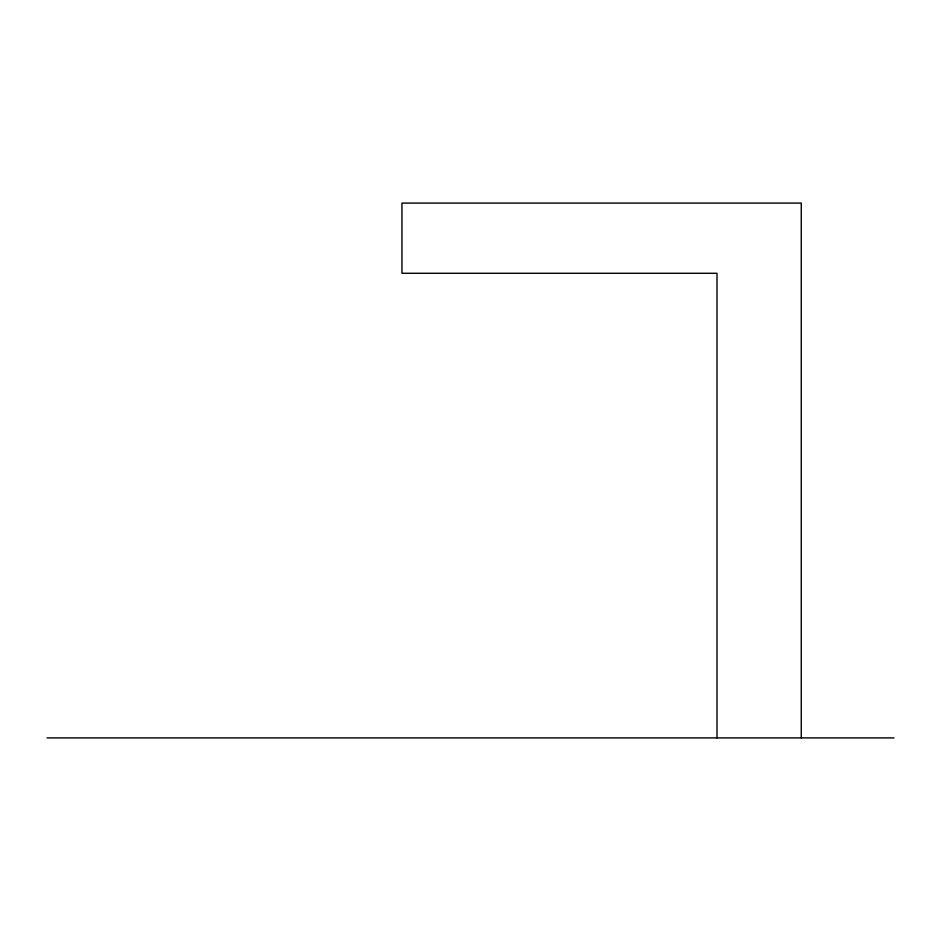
<?xml version="1.0" encoding="UTF-8"?>
<svg xmlns="http://www.w3.org/2000/svg" width="941" height="941" viewBox="0 0 941 941"><rect width="100%" height="100%" fill="white"/><g stroke="black" fill="none" stroke-linecap="round" stroke-linejoin="round"><path stroke-width="1.41" d="M47.05 737.909L893.95 737.909M801.273 737.909L801.273 203.091L401.96 203.091L401.96 273.278L717.007 273.278L717.007 737.909"/></g></svg>
